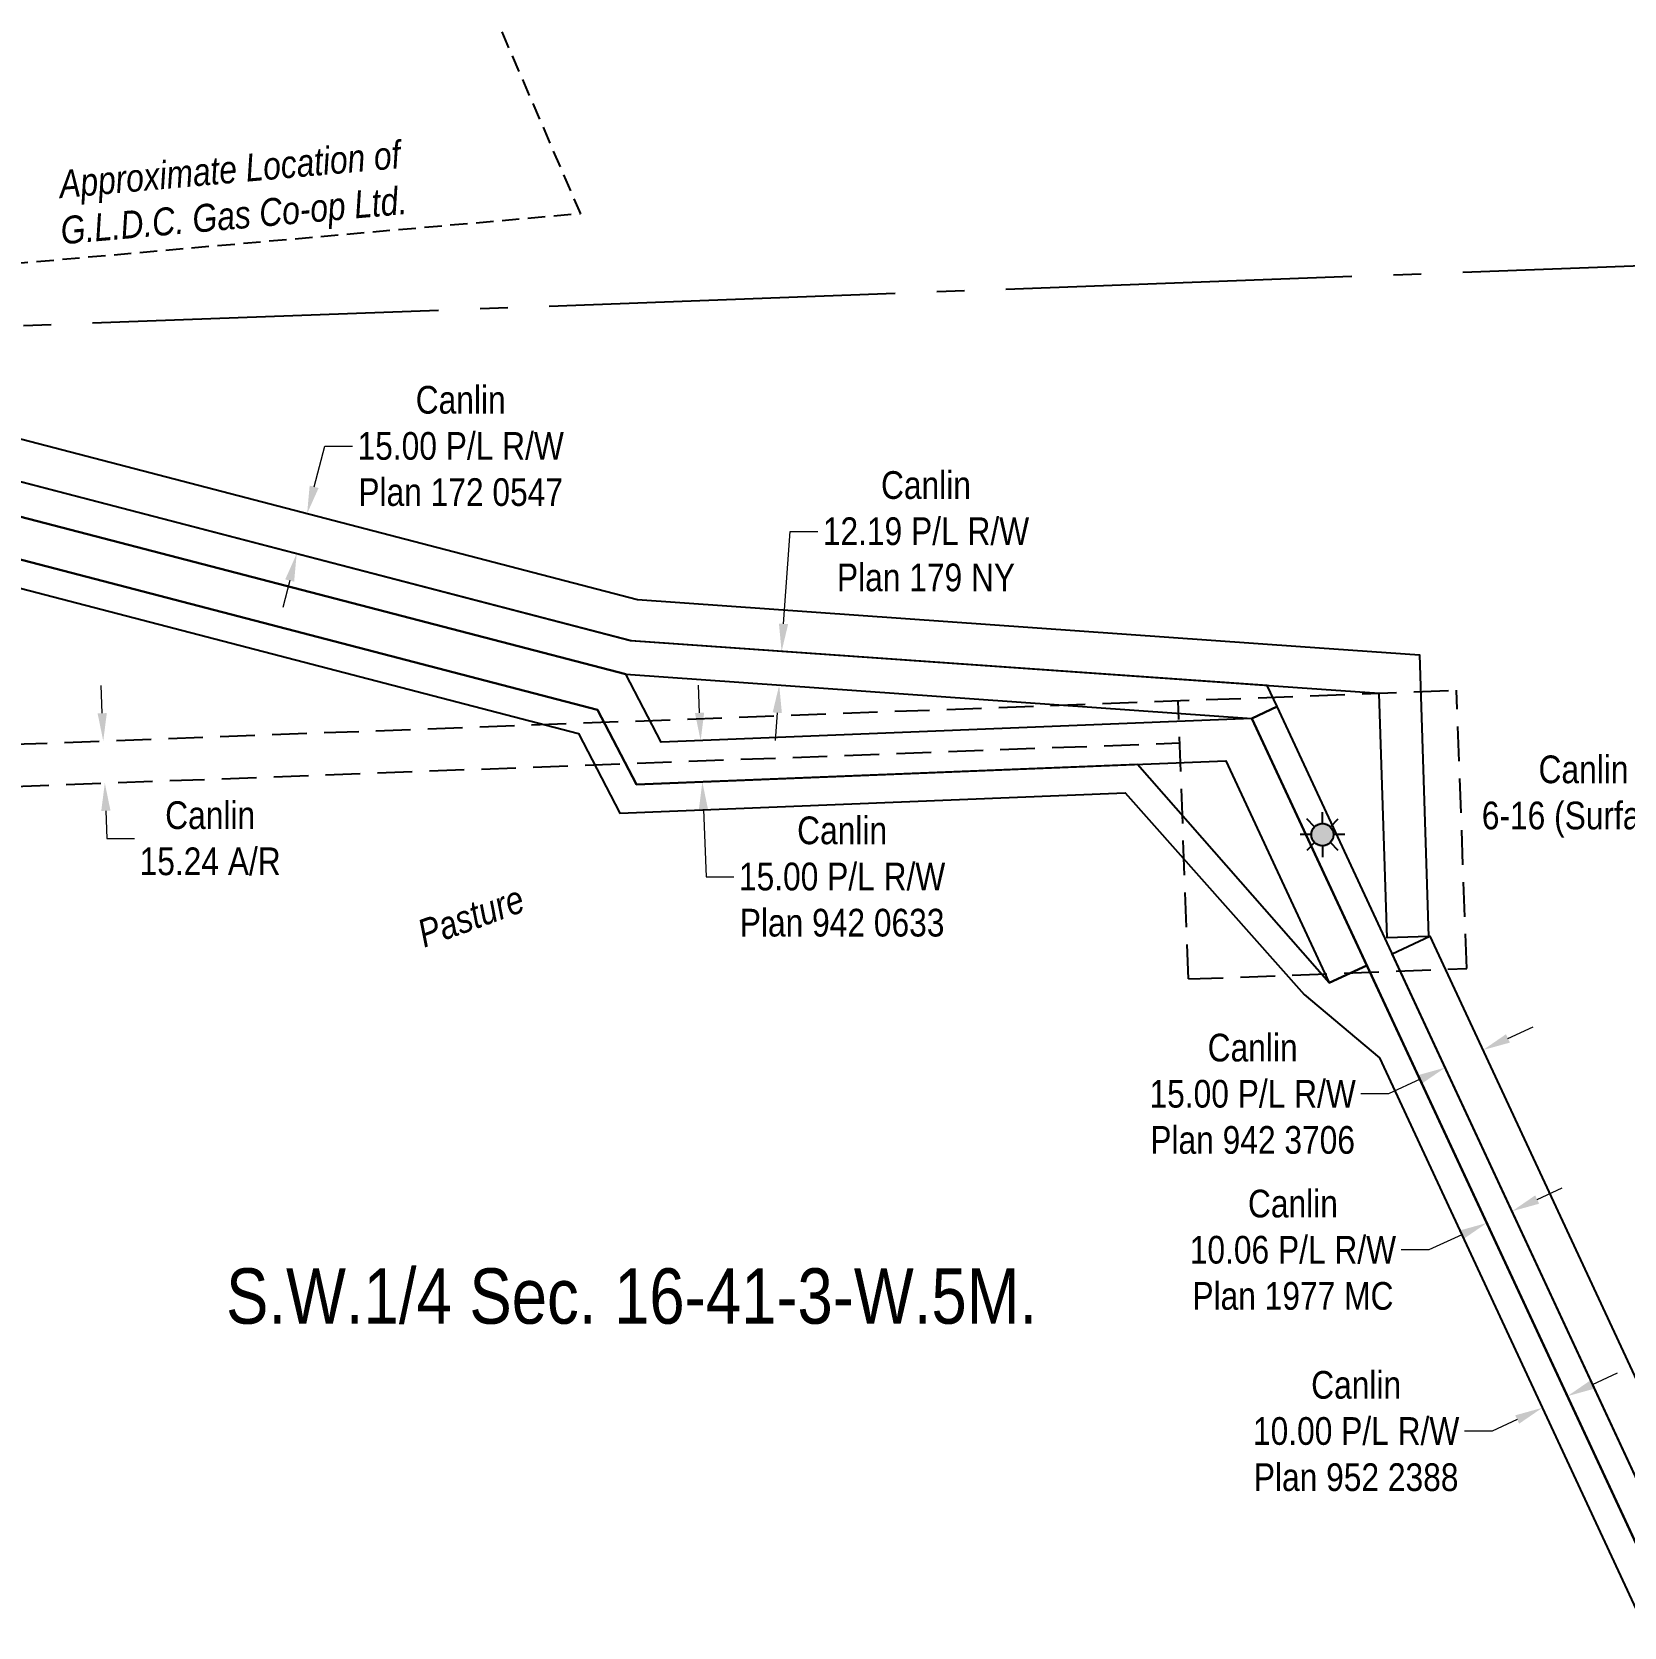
# Model space of a CAD drawing. Extents: x 675519 to 688669, y 5804595 to 5836613.
# Drawn here: x 677501 to 678076, y 5822794 to 5823370 of the extents above; entities that cross this region are included whole.
import ezdxf
from ezdxf.enums import TextEntityAlignment as Align

# ---------------------------------------------------------------- set-up
doc = ezdxf.new("R2010")
doc.units = 0
doc.header["$LTSCALE"] = 5
doc.header["$PDMODE"] = 3
doc.header["$PDSIZE"] = 10
for name, pattern in [('foc-ACCESSROAD', [3.75, 2.5, -1.25]), ('foc-QUARTERLINE', [33, 25, -3, 2, -3]), ('UG_PIPE', [1.875, 1.25, -0.625])]:
    doc.linetypes.add(name, pattern=pattern)
doc.layers.get('Defpoints').update_dxf_attribs({"color": 9})
for name, color, linetype in [('AS-PIPE-UG', 44, 'UG_PIPE'), ('AS-PIPE-UG-T', 44, 'Continuous'), ('C-SYMBOL', 7, 'Continuous'), ('F-AR', 190, 'foc-ACCESSROAD'), ('F-RW', 190, 'Continuous'), ('F-WS', 190, 'foc-ACCESSROAD'), ('F-WS-S', 8, 'Continuous'), ('L-SECQ', 8, 'foc-QUARTERLINE')]:
    doc.layers.add(name, color=color, linetype=linetype)
for name, color, linetype, lineweight in [('F-AR-T', 190, 'Continuous', 9), ('F-RW-T', 190, 'Continuous', 9), ('F-WS-T', 190, 'Continuous', 9), ('T-TEXT', 48, 'Continuous', 18)]:
    doc.layers.add(name, color=color, linetype=linetype, lineweight=lineweight)
doc.styles.add('175L', font='ARIALN.TTF', dxfattribs={"height": 20})
doc.styles.add('80CG', font='ARIALN.TTF', dxfattribs={"height": 10})
doc.styles.add('80L', font='ARIALN.TTF', dxfattribs={"height": 10})
doc.styles.add('80LS', font='ARIALNI.TTF', dxfattribs={"height": 10})
doc.dimstyles.new('Compass 5 000', dxfattribs={"dimscale": 5, "dimtxt": 9, "dimasz": 2, "dimexe": 0.2, "dimexo": 0.0625, "dimgap": 0.5, "dimtad": 0, "dimtih": 1, "dimtoh": 1, "dimzin": 0, "dimdsep": 46, "dimtxsty": '80CG', "dimcen": 0.1, "dimse1": 1, "dimse2": 1, "dimclrd": 256, "dimclrt": 256, "dimaunit": 1, "dimadec": 4, "dimazin": 0, "dimtfac": 0.06, "dimtofl": 0, "dimtmove": 0, "dimatfit": 1, "dimfxl": 0.2, "dimtolj": 1, "dimtzin": 0, "dimlwd": -1, "dimarcsym": 0})

# ---------------------------------------------------------------- blocks, each defined once
blk = doc.blocks.new('*D381')
at = {"layer": 'Defpoints', "color": 0, "transparency": 16777216}
for p in [(677536.55, 5823114.45), (677527.45, 5823098.86), (677537.12, 5823099.22)]:
    blk.add_point(p, dxfattribs=at)
at = {"layer": 'F-AR-T', "transparency": 16777216}
for p, q in [((677526.5, 5823124.08), (677526.13, 5823134.07)), ((677527.82, 5823088.86), (677528.19, 5823078.87)), ((677528.19, 5823078.87), (677538.19, 5823078.87))]:
    blk.add_line(p, q, dxfattribs=at)
for points in [[(677528.17, 5823124.14), (677524.84, 5823124.01), (677526.88, 5823114.08)], [(677529.49, 5823088.93), (677526.15, 5823088.8), (677527.45, 5823098.86)]]:
    blk.add_solid(points, dxfattribs=at)
at = {"layer": 'F-AR-T', "transparency": 16777216, "insert": (677565.48, 5823078.87), "char_height": 10, "attachment_point": 5, "style": '80CG'}
blk.add_mtext('\\A1;Canlin\\P15.24 A/R', dxfattribs=at)
blk = doc.blocks.new('*D406')
at = {"layer": 'Defpoints', "color": 0, "transparency": 16777216}
for p in [(678024.97, 5823002.43), (678038.79, 5822972.72), (678025.2, 5822966.4)]:
    blk.add_point(p, dxfattribs=at)
at = {"layer": 'F-RW-T', "transparency": 16777216}
for p, q in [((678034.03, 5823006.65), (678043.1, 5823010.87)), ((678002.31, 5822991.88), (677990.95, 5822986.59)), ((677990.95, 5822986.59), (677980.95, 5822986.59))]:
    blk.add_line(p, q, dxfattribs=at)
for points in [[(678033.33, 5823008.16), (678034.74, 5823005.14), (678024.97, 5823002.43)], [(678001.61, 5822993.39), (678003.01, 5822990.37), (678011.38, 5822996.1)]]:
    blk.add_solid(points, dxfattribs=at)
at = {"layer": 'F-RW-T', "transparency": 16777216, "insert": (677941.86, 5822986.59), "char_height": 10, "attachment_point": 5, "style": '80CG'}
blk.add_mtext('\\A1;Canlin\\P15.00 P/L R/W\\PPlan 942 3706', dxfattribs=at)
blk = doc.blocks.new('*D407')
at = {"layer": 'Defpoints', "color": 0, "transparency": 16777216}
for p in [(678030.64, 5822954.66), (678021.54, 5822950.42), (678026.4, 5822939.99)]:
    blk.add_point(p, dxfattribs=at)
at = {"layer": 'F-RW-T', "transparency": 16777216}
for p, q in [((678044.57, 5822948.45), (678053.63, 5822952.67)), ((678017.34, 5822935.77), (678005.49, 5822930.26)), ((678005.49, 5822930.26), (677995.49, 5822930.26))]:
    blk.add_line(p, q, dxfattribs=at)
for points in [[(678043.86, 5822949.96), (678045.27, 5822946.94), (678035.5, 5822944.23)], [(678016.63, 5822937.28), (678018.04, 5822934.26), (678026.4, 5822939.99)]]:
    blk.add_solid(points, dxfattribs=at)
at = {"layer": 'F-RW-T', "transparency": 16777216, "insert": (677956.4, 5822930.26), "char_height": 10, "attachment_point": 5, "style": '80CG'}
blk.add_mtext('\\A1;Canlin\\P10.06 P/L R/W\\PPlan 1977 MC', dxfattribs=at)
blk = doc.blocks.new('*D408')
at = {"layer": 'Defpoints', "color": 0, "transparency": 16777216}
for p in [(678046.44, 5822873.24), (678067.54, 5822851.57), (678058.48, 5822847.36)]:
    blk.add_point(p, dxfattribs=at)
at = {"layer": 'F-RW-T', "transparency": 16777216}
for p, q in [((678064.56, 5822881.67), (678073.62, 5822885.89)), ((678037.37, 5822869.02), (678028.3, 5822864.8)), ((678028.3, 5822864.8), (678018.3, 5822864.8))]:
    blk.add_line(p, q, dxfattribs=at)
for points in [[(678063.85, 5822883.18), (678065.26, 5822880.16), (678055.49, 5822877.45)], [(678036.67, 5822870.53), (678038.07, 5822867.5), (678046.44, 5822873.24)]]:
    blk.add_solid(points, dxfattribs=at)
at = {"layer": 'F-RW-T', "transparency": 16777216, "insert": (677979.22, 5822864.8), "char_height": 10, "attachment_point": 5, "style": '80CG'}
blk.add_mtext('\\A1;Canlin\\P10.00 P/L R/W\\PPlan 952 2388', dxfattribs=at)
blk = doc.blocks.new('*D409')
at = {"layer": 'Defpoints', "color": 0, "transparency": 16777216}
for p in [(677771.79, 5823146.39), (677819.54, 5823143.03), (677818.68, 5823130.87)]:
    blk.add_point(p, dxfattribs=at)
at = {"layer": 'F-RW-T', "transparency": 16777216}
for p, q in [((677772.49, 5823156.37), (677774.84, 5823189.75)), ((677774.84, 5823189.75), (677784.84, 5823189.75)), ((677770.23, 5823124.26), (677769.52, 5823114.29))]:
    blk.add_line(p, q, dxfattribs=at)
for points in [[(677770.83, 5823156.49), (677774.15, 5823156.25), (677771.79, 5823146.39)], [(677768.56, 5823124.38), (677771.89, 5823124.14), (677770.93, 5823134.24)]]:
    blk.add_solid(points, dxfattribs=at)
at = {"layer": 'F-RW-T', "transparency": 16777216, "insert": (677823.92, 5823189.75), "char_height": 10, "attachment_point": 5, "style": '80CG'}
blk.add_mtext('\\A1;Canlin\\P12.19 P/L R/W\\PPlan 179 NY', dxfattribs=at)
blk = doc.blocks.new('*D410')
at = {"layer": 'Defpoints', "color": 0, "transparency": 16777216}
for p in [(677600.49, 5823196.18), (677619.52, 5823191.22), (677615.74, 5823176.71)]:
    blk.add_point(p, dxfattribs=at)
at = {"layer": 'F-RW-T', "transparency": 16777216}
for p, q in [((677603.01, 5823205.85), (677606.84, 5823220.55)), ((677606.84, 5823220.55), (677616.84, 5823220.55)), ((677594.19, 5823171.99), (677591.67, 5823162.31))]:
    blk.add_line(p, q, dxfattribs=at)
for points in [[(677601.4, 5823206.27), (677604.63, 5823205.43), (677600.49, 5823196.18)], [(677592.58, 5823172.41), (677595.8, 5823171.57), (677596.71, 5823181.66)]]:
    blk.add_solid(points, dxfattribs=at)
at = {"layer": 'F-RW-T', "transparency": 16777216, "insert": (677655.93, 5823220.55), "char_height": 10, "attachment_point": 5, "style": '80CG'}
blk.add_mtext('\\A1;Canlin\\P15.00 P/L R/W\\PPlan 172 0547', dxfattribs=at)
blk = doc.blocks.new('*D442')
at = {"layer": 'Defpoints', "color": 0, "transparency": 16777216}
for p in [(677756.53, 5823114.8), (677743.17, 5823099.25), (677757.13, 5823099.81)]:
    blk.add_point(p, dxfattribs=at)
at = {"layer": 'F-RW-T', "transparency": 16777216}
for p, q in [((677742.17, 5823124.23), (677741.77, 5823134.22)), ((677743.58, 5823089.26), (677744.55, 5823065.05)), ((677744.55, 5823065.05), (677754.55, 5823065.05))]:
    blk.add_line(p, q, dxfattribs=at)
for points in [[(677743.84, 5823124.29), (677740.5, 5823124.16), (677742.57, 5823114.23)], [(677745.24, 5823089.33), (677741.91, 5823089.19), (677743.17, 5823099.25)]]:
    blk.add_solid(points, dxfattribs=at)
at = {"layer": 'F-RW-T', "transparency": 16777216, "insert": (677793.64, 5823065.05), "char_height": 10, "attachment_point": 5, "style": '80CG'}
blk.add_mtext('\\A1;Canlin\\P15.00 P/L R/W\\PPlan 942 0633', dxfattribs=at)
blk = doc.blocks.new('GAS')
h = blk.add_hatch(color=255)
h.dxf.hatch_style = 1
edge = h.paths.add_edge_path()
edge.add_arc((0, 0), 0.9, 0, 360)
for p, q in [((0, 0.81), (0, 1.62)), ((-0.81, 0), (-1.62, 0)), ((-0.57, 0.57), (-1.14, 1.14)), ((0.57, 0.57), (1.14, 1.14)), ((1.62, 0), (0.81, 0)), ((-0.57, -0.57), (-1.14, -1.14)), ((0, -0.81), (0, -1.62)), ((1.14, -1.14), (0.57, -0.57))]:
    blk.add_line(p, q)
blk.add_circle((0, 0), 0.8)

msp = doc.modelspace()

# ---------------------------------------------------------------- linework, layer by layer
at = {"layer": 'AS-PIPE-UG', "flags": 128}
msp.add_lwpolyline([(677670.76, 5823370.14), (677699.176, 5823304.445), (677427.476, 5823280.428), (677389.363, 5823286.939), (677395.243, 5823329.148), (677388.614, 5823331.582), (677384.155, 5823319.629)], dxfattribs=at)
at = {"layer": 'F-AR', "flags": 128}
for points in [[(677363.025, 5823107.953), (678015.435, 5823132.365)], [(677363.595, 5823092.725), (677915.507, 5823113.377)]]:
    msp.add_lwpolyline(points, dxfattribs=at)
at = {"layer": 'F-RW', "flags": 128}
msp.add_lwpolyline([(677362.005, 5823258.299), (677719.705, 5823165.125), (677959.089, 5823148.198), (678002.096, 5823145.157), (678005.375, 5823043.482), (677990.385, 5823042.999), (677987.542, 5823131.151), (677958.031, 5823133.237), (677717.265, 5823150.262), (677372.739, 5823240.005)], dxfattribs=at)
for points in [[(677941.555, 5823122.226), (677950.676, 5823126.462), (677947.144, 5823134.046), (677717.484, 5823150.217), (677358.641, 5823243.645), (677359.052, 5823230.943), (677715.508, 5823138.136)], [(677969.505, 5823026.664), (677983.108, 5823032.981), (677941.555, 5823122.226), (677728.279, 5823113.661), (677715.508, 5823138.136), (677359.052, 5823230.943), (677359.559, 5823215.316), (677705.287, 5823125.299), (677719.377, 5823098.295), (677932.17, 5823106.845)], [(677359.559, 5823215.316), (677359.899, 5823204.9), (677698.473, 5823116.744), (677713.442, 5823088.053), (677895.882, 5823095.397), (677960.434, 5823022.451), (677987.597, 5822999.651), (678115.726, 5822724.362), (678224.309, 5822491.071), (678235.15, 5822491.47), (678114.747, 5822750.231), (677983.108, 5823032.981), (677969.505, 5823026.664), (677900.226, 5823105.573), (677719.377, 5823098.295), (677705.287, 5823125.299)], [(677941.555, 5823122.226), (678235.15, 5822491.47), (678246.055, 5822491.871), (677950.676, 5823126.462)], [(677992.229, 5823037.219), (678005.833, 5823043.537), (678262.316, 5822492.469), (678246.055, 5822491.871)]]:
    msp.add_lwpolyline(points, close=True, dxfattribs=at)
at = {"layer": 'F-WS', "flags": 128}
for points in [[(678019.196, 5823031.868), (678015.435, 5823132.365)], [(677918.698, 5823028.107), (677914.937, 5823128.605)], [(677918.698, 5823028.107), (678019.196, 5823031.868)]]:
    msp.add_lwpolyline(points, dxfattribs=at)
at = {"layer": 'L-SECQ', "flags": 128}
msp.add_lwpolyline([(677358.139, 5823258.918), (678953.573, 5823318.088)], dxfattribs=at)

# ---------------------------------------------------------------- block references
at = {"layer": 'F-WS-S', "xscale": 4.999404999999933, "yscale": 4.999404999999933, "zscale": 4.999404999999933}
msp.add_blockref('GAS', (677967.066, 5823080.236), dxfattribs=at)

# ---------------------------------------------------------------- texts
at = {"layer": 'AS-PIPE-UG-T', "insert": (677573.392, 5823310.708), "char_height": 10, "attachment_point": 5, "rotation": 5.051495, "style": '80CG'}
msp.add_mtext('\\A1;{\\fArial Narrow|b0|i1|c0|p34;Approximate Location of\\PG.L.D.C. Gas Co-op Ltd.}', dxfattribs=at)
at = {"layer": 'C-SYMBOL', "color": 3, "style": '175L'}
msp.add_text('S.W.1/4 Sec. 16-41-3-W.5M.', height=20, dxfattribs=at).set_placement((677717.65, 5822897.617), align=Align.BOTTOM_CENTER)
at = {"layer": 'F-WS-T', "insert": (678024.328, 5823108.822), "char_height": 9.99834, "attachment_point": 1, "style": '80L'}
msp.add_mtext_dynamic_manual_height_columns('\\pi20.753;Canlin\\P\\pi0.25892;6-16 (Surface)', width=72.62046, gutter_width=50, heights=[0], dxfattribs=at)
at = {"layer": 'T-TEXT', "style": '80LS'}
msp.add_text('Pasture', height=10, rotation=20, dxfattribs=at).set_placement((677659.585, 5823050.804), align=Align.MIDDLE_CENTER)

# ---------------------------------------------------------------- dimensions: what is measured, and where the dimension line sits
at = {"layer": 'F-AR-T'}
dim = msp.add_aligned_dim(p1=(677536.552, 5823114.446), p2=(677537.121, 5823099.218), distance=-9.682, text='Canlin\\P15.24 A/R', dimstyle='Compass 5 000', dxfattribs=at)
dim.commit()
dim.dimension.update_dxf_attribs({"geometry": '*D381', "text_midpoint": (677565.476, 5823078.87)})
at = {"layer": 'F-RW-T'}
for base, p1, p2, angle, text, picture, middle in [((677600.493, 5823196.177), (677615.739, 5823176.707), (677619.52, 5823191.221), 75.399911, 'Canlin\\P15.00 P/L R/W\\PPlan 172 0547', '*D410', (677655.928, 5823220.549)), ((677771.786, 5823146.393), (677818.683, 5823130.874), (677819.539, 5823143.031), 85.972292, 'Canlin\\P12.19 P/L R/W\\PPlan 179 NY', '*D409', (677823.924, 5823189.747)), ((677743.175, 5823099.253), (677756.528, 5823114.795), (677757.131, 5823099.814), 272.30454, 'Canlin\\P15.00 P/L R/W\\PPlan 942 0633', '*D442', (677793.637, 5823065.047)), ((678024.967, 5823002.427), (678025.202, 5822966.397), (678038.792, 5822972.722), 24.958632, 'Canlin\\P15.00 P/L R/W\\PPlan 942 3706', '*D406', (677941.859, 5822986.593)), ((678026.401, 5822939.993), (678030.643, 5822954.661), (678021.544, 5822950.425), 204.96495, 'Canlin\\P10.06 P/L R/W\\PPlan 1977 MC', '*D407', (677956.4, 5822930.256)), ((678046.435, 5822873.236), (678067.535, 5822851.572), (678058.48, 5822847.357), 204.958894, 'Canlin\\P10.00 P/L R/W\\PPlan 952 2388', '*D408', (677979.217, 5822864.796))]:
    dim = msp.add_linear_dim(base=base, p1=p1, p2=p2, angle=angle, text=text, dimstyle='Compass 5 000', dxfattribs=at)
    dim.commit()
    dim.dimension.update_dxf_attribs({"geometry": picture, "text_midpoint": middle, "dimtype": 161})

doc.saveas('drawing.dxf')
